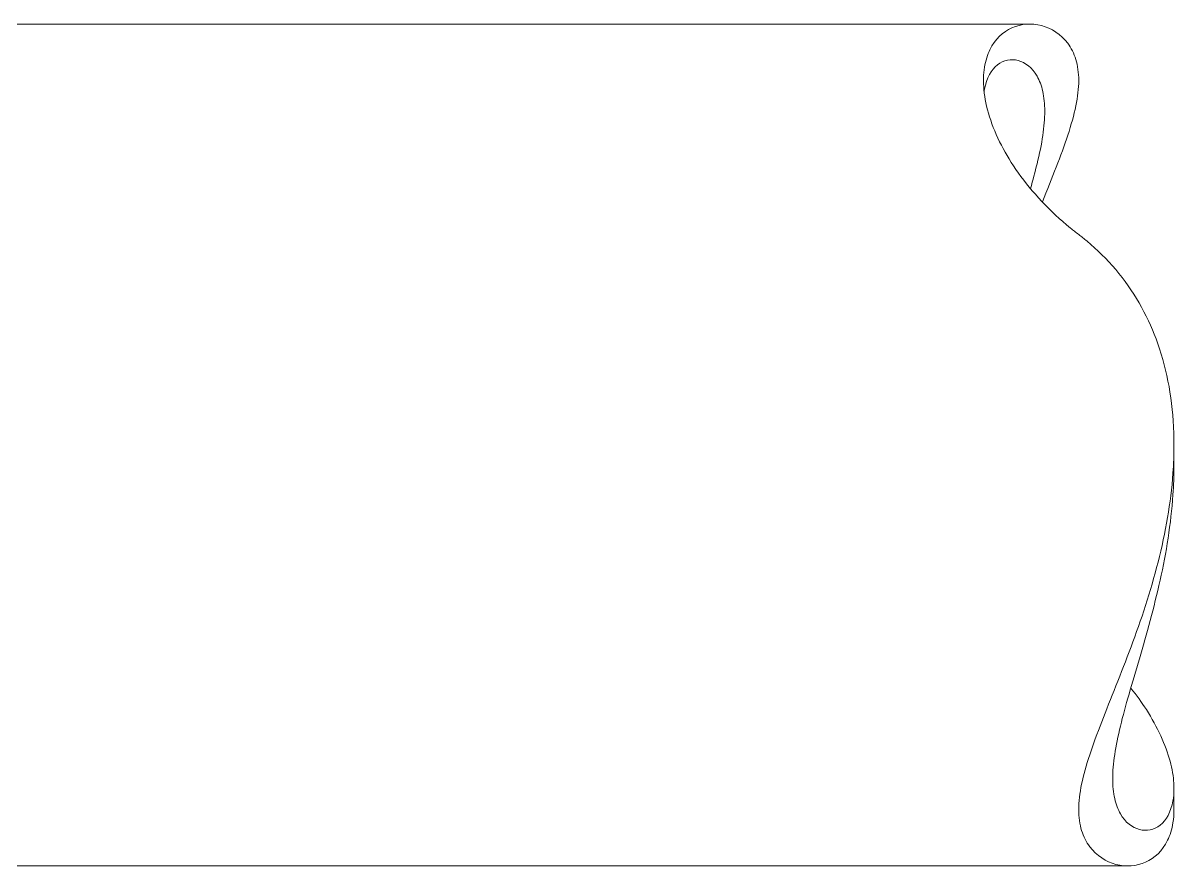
# Model space of a CAD drawing. Extents: x 0 to 216, y -4 to 280.
# Drawn here: x 77.27 to 107.48, y 209.2 to 231.34 of the extents above; entities that cross this region are included whole.
import ezdxf

# ---------------------------------------------------------------- set-up
doc = ezdxf.new("R2010")
doc.units = 0
doc.header["$LTSCALE"] = 10
doc.header["$MEASUREMENT"] = 0
doc.layers.add('CADdetails-5-MEDIUM', color=4, linetype='CONTINUOUS', lineweight=18)

msp = doc.modelspace()

# ---------------------------------------------------------------- linework, layer by layer
at = {"layer": 'CADdetails-5-MEDIUM'}
for p, q in [((75.393, 231.314), (103.688, 231.314)), ((107.476, 219.725), (107.476, 220.272)), ((107.476, 210.71), (107.476, 211.257)), ((76.424, 209.23), (106.264, 209.23))]:
    msp.add_line(p, q, dxfattribs=at)
for points, knots in [([(104.976, 225.793), (104.903, 225.849), (104.83, 225.906), (104.489, 226.184), (104.235, 226.42), (103.776, 226.908), (103.57, 227.159), (103.216, 227.656), (103.068, 227.902), (102.818, 228.385), (102.712, 228.639), (102.557, 229.13), (102.509, 229.367), (102.468, 229.804), (102.474, 230.005), (102.531, 230.359), (102.582, 230.512), (102.778, 230.918), (102.984, 231.111), (103.464, 231.323), (103.737, 231.342), (104.26, 231.205), (104.508, 231.05), (104.778, 230.689), (104.851, 230.547), (104.95, 230.222), (104.976, 230.038), (104.976, 229.834)], [-13.557777, -13.557777, -13.557777, -13.557777, -13.344185, -13.344185, -12.540694, -12.540694, -11.737203, -11.737203, -10.933712, -10.933712, -10.06481, -10.06481, -9.195908, -9.195908, -8.327006, -8.327006, -7.458104, -7.458104, -5.593578, -5.593578, -3.729052, -3.729052, -1.864526, -1.864526, -0.932263, -0.932263, 0, 0, 0, 0]), ([(103.711, 226.996), (103.774, 227.222), (103.832, 227.439), (103.947, 227.911), (103.998, 228.16), (104.067, 228.621), (104.085, 228.833), (104.085, 229.219), (104.067, 229.393), (103.998, 229.701), (103.947, 229.834), (103.754, 230.171), (103.574, 230.31), (103.197, 230.409), (103.001, 230.37), (102.68, 230.116), (102.555, 229.901), (102.499, 229.585), (102.496, 229.564), (102.493, 229.542)], [29.918654, 29.918654, 29.918654, 29.918654, 30.606854, 30.606854, 31.487411, 31.487411, 32.367967, 32.367967, 33.248524, 33.248524, 34.12908, 34.12908, 35.890193, 35.890193, 37.651306, 37.651306, 39.412419, 39.412419, 39.536702, 39.536702, 39.536702, 39.536702]), ([(104.976, 229.834), (104.976, 229.63), (104.95, 229.408), (104.851, 228.928), (104.778, 228.67), (104.514, 227.869), (104.275, 227.281), (104.022, 226.647)], [0, 0, 0, 0, 0.932263, 0.932263, 1.864526, 1.864526, 3.673598, 3.673598, 3.673598, 3.673598]), ([(107.476, 220.272), (107.476, 220.432), (107.472, 220.592), (107.443, 221.158), (107.395, 221.562), (107.241, 222.338), (107.134, 222.71), (106.885, 223.375), (106.736, 223.695), (106.382, 224.308), (106.176, 224.601), (105.717, 225.145), (105.463, 225.395), (105.122, 225.679), (105.05, 225.737), (104.976, 225.793)], [43.671476, 43.671476, 43.671476, 43.671476, 44.012732, 44.012732, 44.881634, 44.881634, 45.750536, 45.750536, 46.554027, 46.554027, 47.357518, 47.357518, 48.161009, 48.161009, 48.374601, 48.374601, 48.374601, 48.374601]), ([(104.976, 210.71), (104.976, 210.914), (105.002, 211.136), (105.101, 211.616), (105.174, 211.874), (105.444, 212.692), (105.693, 213.299), (106.215, 214.612), (106.489, 215.32), (106.968, 216.804), (107.174, 217.581), (107.371, 218.743), (107.421, 219.134), (107.467, 219.778), (107.476, 220.025), (107.476, 220.272)], [34.816824, 34.816824, 34.816824, 34.816824, 35.749087, 35.749087, 36.68135, 36.68135, 38.545876, 38.545876, 40.410402, 40.410402, 42.274928, 42.274928, 43.14383, 43.14383, 43.671476, 43.671476, 43.671476, 43.671476]), ([(107.476, 219.725), (107.476, 219.465), (107.466, 219.21), (107.398, 218.203), (107.273, 217.449), (106.952, 216.002), (106.756, 215.309), (106.379, 214.023), (106.198, 213.427), (106.006, 212.633), (105.955, 212.384), (105.885, 211.923), (105.868, 211.711), (105.868, 211.518), (105.868, 211.325), (105.885, 211.151), (105.955, 210.843), (106.006, 210.71), (106.198, 210.373), (106.379, 210.234), (106.756, 210.135), (106.952, 210.174), (107.273, 210.428), (107.398, 210.643), (107.466, 211.033), (107.476, 211.139), (107.476, 211.257)], [-7.611724, -7.611724, -7.611724, -7.611724, -7.044451, -7.044451, -5.283339, -5.283339, -3.522226, -3.522226, -1.761113, -1.761113, -0.880556, -0.880556, 0, 0, 0, 0.880556, 0.880556, 1.761113, 1.761113, 3.522226, 3.522226, 5.283339, 5.283339, 7.044451, 7.044451, 7.611724, 7.611724, 7.611724, 7.611724]), ([(107.476, 211.257), (107.476, 211.303), (107.475, 211.351), (107.461, 211.575), (107.429, 211.77), (107.316, 212.189), (107.235, 212.412), (107.026, 212.87), (106.897, 213.103), (106.633, 213.513), (106.496, 213.704), (106.341, 213.897)], [7.611724, 7.611724, 7.611724, 7.611724, 7.833373, 7.833373, 8.622294, 8.622294, 9.411216, 9.411216, 10.200137, 10.200137, 10.836292, 10.836292, 10.836292, 10.836292]), ([(107.476, 210.71), (107.476, 210.586), (107.467, 210.47), (107.421, 210.185), (107.371, 210.032), (107.174, 209.626), (106.968, 209.433), (106.489, 209.221), (106.215, 209.202), (105.693, 209.339), (105.444, 209.494), (105.174, 209.855), (105.101, 209.997), (105.002, 210.322), (104.976, 210.506), (104.976, 210.71)], [25.962172, 25.962172, 25.962172, 25.962172, 26.489818, 26.489818, 27.35872, 27.35872, 29.223246, 29.223246, 31.087772, 31.087772, 32.952298, 32.952298, 33.884561, 33.884561, 34.816824, 34.816824, 34.816824, 34.816824])]:
    msp.add_open_spline(points, degree=3, knots=knots, dxfattribs=at)

doc.saveas('drawing.dxf')
